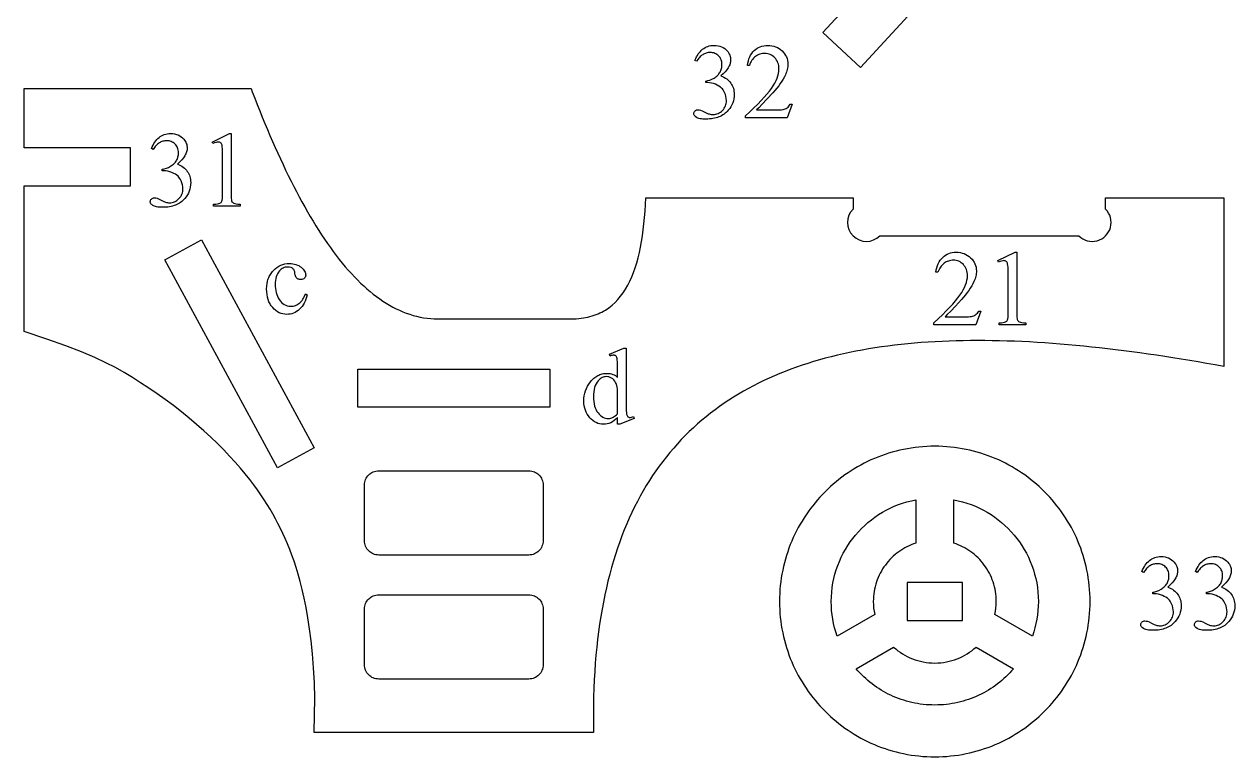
# Model space of a CAD drawing. Extents: x 6 to 600, y -207 to 349.
# Drawn here: x 405.7 to 501.6, y 94.1 to 152.2 of the extents above; entities that cross this region are included whole.
import ezdxf

# ---------------------------------------------------------------- set-up
doc = ezdxf.new("R2010")
doc.units = 0
doc.header["$MEASUREMENT"] = 0
for name, color, linetype in [('EXT', 1, 'CONTINUOUS'), ('INT', 5, 'CONTINUOUS'), ('TEXT', 18, 'CONTINUOUS')]:
    doc.layers.add(name, color=color, linetype=linetype)

msp = doc.modelspace()

# ---------------------------------------------------------------- linework, layer by layer
at = {"layer": 'EXT'}
for points in [[(471.971, 148.751), (468.982, 151.505), (475.933, 159.048), (473.727, 161.081), (466.776, 153.538), (464.055, 156.046), (467.086, 161.591), (467.086, 171.417), (465.172, 171.417), (465.173, 174.501), (467.655, 174.501), (467.655, 178.363), (471.019, 178.363), (471.019, 174.504), (474.572, 174.504), (474.572, 165.56), (485.447, 165.56), (485.447, 163.375)], [(477.86, 94.148), (478.177, 94.152), (478.492, 94.164), (478.806, 94.184), (479.116, 94.212), (479.425, 94.247), (479.731, 94.29), (480.035, 94.341), (480.337, 94.399), (480.635, 94.464), (480.931, 94.536), (481.225, 94.616), (481.515, 94.702), (481.802, 94.795), (482.086, 94.896), (482.367, 95.002), (482.644, 95.116), (482.919, 95.236), (483.189, 95.363), (483.456, 95.495), (483.719, 95.634), (483.979, 95.78), (484.234, 95.931), (484.486, 96.088), (484.734, 96.251), (484.977, 96.42), (485.216, 96.594), (485.45, 96.774), (485.681, 96.959), (485.906, 97.15), (486.127, 97.346), (486.343, 97.547), (486.554, 97.754), (486.761, 97.965), (486.962, 98.181), (487.158, 98.402), (487.349, 98.627), (487.534, 98.857), (487.714, 99.092), (487.888, 99.331), (488.057, 99.574), (488.22, 99.822), (488.377, 100.073), (488.528, 100.329), (488.674, 100.588), (488.813, 100.851), (488.945, 101.118), (489.072, 101.389), (489.192, 101.663), (489.305, 101.94), (489.412, 102.221), (489.513, 102.505), (489.606, 102.792), (489.692, 103.083), (489.772, 103.376), (489.844, 103.672), (489.909, 103.97), (489.967, 104.272), (490.018, 104.576), (490.061, 104.882), (490.096, 105.19), (490.124, 105.501), (490.144, 105.814), (490.156, 106.129), (490.16, 106.447), (490.156, 106.764), (490.144, 107.079), (490.124, 107.392), (490.096, 107.703), (490.061, 108.011), (490.018, 108.318), (489.967, 108.622), (489.909, 108.923), (489.844, 109.222), (489.772, 109.518), (489.692, 109.811), (489.606, 110.101), (489.513, 110.388), (489.412, 110.672), (489.305, 110.953), (489.192, 111.231), (489.072, 111.505), (488.945, 111.775), (488.813, 112.042), (488.674, 112.306), (488.528, 112.565), (488.377, 112.821), (488.22, 113.072), (488.057, 113.32), (487.888, 113.563), (487.714, 113.802), (487.534, 114.037), (487.349, 114.267), (487.158, 114.492), (486.962, 114.713), (486.761, 114.929), (486.554, 115.141), (486.343, 115.347), (486.127, 115.548), (485.906, 115.744), (485.681, 115.935), (485.45, 116.12), (485.216, 116.3), (484.977, 116.475), (484.734, 116.643), (484.486, 116.806), (484.234, 116.963), (483.979, 117.115), (483.719, 117.26), (483.456, 117.399), (483.189, 117.532), (482.919, 117.658), (482.644, 117.778), (482.367, 117.892), (482.086, 117.999), (481.802, 118.099), (481.515, 118.192), (481.225, 118.279), (480.931, 118.358), (480.635, 118.431), (480.337, 118.496), (480.035, 118.554), (479.731, 118.604), (479.425, 118.647), (479.116, 118.682), (478.806, 118.71), (478.492, 118.73), (478.177, 118.742), (477.86, 118.746), (477.543, 118.742), (477.228, 118.73), (476.915, 118.71), (476.604, 118.682), (476.295, 118.647), (475.989, 118.604), (475.685, 118.554), (475.384, 118.496), (475.085, 118.431), (474.789, 118.358), (474.496, 118.279), (474.206, 118.192), (473.919, 118.099), (473.635, 117.999), (473.354, 117.892), (473.077, 117.778), (472.803, 117.658), (472.532, 117.532), (472.265, 117.399), (472.002, 117.26), (471.742, 117.115), (471.487, 116.963), (471.235, 116.806), (470.988, 116.643), (470.745, 116.475), (470.506, 116.3), (470.271, 116.12), (470.041, 115.935), (469.815, 115.744), (469.594, 115.548), (469.378, 115.347), (469.167, 115.141), (468.961, 114.929), (468.76, 114.713), (468.564, 114.492), (468.373, 114.267), (468.188, 114.037), (468.008, 113.802), (467.833, 113.563), (467.665, 113.32), (467.502, 113.072), (467.344, 112.821), (467.193, 112.565), (467.048, 112.306), (466.909, 112.042), (466.776, 111.775), (466.65, 111.505), (466.53, 111.231), (466.416, 110.953), (466.309, 110.672), (466.209, 110.388), (466.116, 110.101), (466.029, 109.811), (465.95, 109.518), (465.877, 109.222), (465.812, 108.923), (465.754, 108.622), (465.704, 108.318), (465.661, 108.011), (465.626, 107.703), (465.598, 107.392), (465.578, 107.079), (465.566, 106.764), (465.562, 106.447), (465.566, 106.129), (465.578, 105.814), (465.598, 105.501), (465.626, 105.19), (465.661, 104.882), (465.704, 104.576), (465.754, 104.272), (465.812, 103.97), (465.877, 103.672), (465.95, 103.376), (466.029, 103.083), (466.116, 102.792), (466.209, 102.505), (466.309, 102.221), (466.416, 101.94), (466.53, 101.663), (466.65, 101.389), (466.776, 101.118), (466.909, 100.851), (467.048, 100.588), (467.193, 100.329), (467.344, 100.073), (467.502, 99.822), (467.665, 99.574), (467.833, 99.331), (468.008, 99.092), (468.188, 98.857), (468.373, 98.627), (468.564, 98.402), (468.76, 98.181), (468.961, 97.965), (469.167, 97.754), (469.378, 97.547), (469.594, 97.346), (469.815, 97.15), (470.041, 96.959), (470.271, 96.774), (470.506, 96.594), (470.745, 96.42), (470.988, 96.251), (471.235, 96.088), (471.487, 95.931), (471.742, 95.78), (472.002, 95.634), (472.265, 95.495), (472.532, 95.363), (472.803, 95.236), (473.077, 95.116), (473.354, 95.002), (473.635, 94.896), (473.919, 94.795), (474.206, 94.702), (474.496, 94.616), (474.789, 94.536), (475.085, 94.464), (475.384, 94.399), (475.685, 94.341), (475.989, 94.29), (476.295, 94.247), (476.604, 94.212), (476.915, 94.184), (477.228, 94.164), (477.543, 94.152)]]:
    msp.add_lwpolyline(points, close=True, dxfattribs=at)
msp.add_lwpolyline([(405.746, 127.83), (405.746, 139.383), (414.167, 139.383), (414.167, 142.383), (405.746, 142.383), (405.746, 147.076), (423.714, 147.076), (423.809, 146.824), (424.005, 146.314), (424.203, 145.808), (424.402, 145.308), (424.601, 144.812), (424.802, 144.323), (425.004, 143.839), (425.207, 143.36), (425.412, 142.888), (425.617, 142.421), (425.824, 141.96), (426.032, 141.506), (426.241, 141.057), (426.451, 140.615), (426.663, 140.179), (426.875, 139.75), (427.09, 139.328), (427.305, 138.912), (427.521, 138.503), (427.739, 138.101), (427.959, 137.705), (428.179, 137.317), (428.401, 136.937), (428.624, 136.563), (428.849, 136.197), (429.075, 135.839), (429.302, 135.488), (429.531, 135.145), (429.761, 134.81), (429.993, 134.483), (430.226, 134.164), (430.46, 133.853), (430.696, 133.55), (430.933, 133.256), (431.172, 132.97), (431.412, 132.693), (431.654, 132.425), (431.898, 132.165), (432.143, 131.914), (432.389, 131.672), (432.637, 131.44), (432.886, 131.216), (433.138, 131.002), (433.39, 130.798), (433.645, 130.603), (433.901, 130.417), (434.158, 130.241), (434.417, 130.075), (434.678, 129.919), (434.941, 129.773), (435.205, 129.638), (435.471, 129.512), (435.738, 129.397), (436.008, 129.292), (436.279, 129.198), (436.551, 129.115), (436.826, 129.042), (437.102, 128.981), (437.38, 128.93), (437.66, 128.89), (437.941, 128.862), (438.225, 128.845), (438.51, 128.839), (449.074, 128.839), (449.274, 128.842), (449.469, 128.85), (449.66, 128.864), (449.847, 128.884), (450.029, 128.909), (450.208, 128.94), (450.382, 128.976), (450.552, 129.018), (450.719, 129.064), (450.881, 129.116), (451.04, 129.174), (451.194, 129.236), (451.345, 129.304), (451.492, 129.377), (451.635, 129.454), (451.775, 129.537), (452.043, 129.717), (452.297, 129.917), (452.537, 130.135), (452.764, 130.372), (452.977, 130.627), (453.178, 130.9), (453.366, 131.191), (453.542, 131.498), (453.706, 131.822), (453.858, 132.163), (454, 132.519), (454.13, 132.89), (454.25, 133.277), (454.361, 133.678), (454.461, 134.094), (454.552, 134.523), (454.634, 134.966), (454.707, 135.423), (454.772, 135.891), (454.829, 136.373), (454.879, 136.866), (454.921, 137.37), (454.956, 137.886), (454.985, 138.413), (471.386, 138.413), (471.386, 137.534, 1), (473.507, 135.413), (489.265, 135.413, 1), (491.386, 137.534), (491.386, 138.413), (500.761, 138.413), (500.761, 125.054), (500.055, 125.182), (499.383, 125.302), (498.714, 125.419), (498.048, 125.532), (497.384, 125.641), (496.723, 125.747), (496.065, 125.85), (495.41, 125.949), (494.758, 126.045), (494.11, 126.136), (493.464, 126.224), (492.821, 126.309), (492.181, 126.389), (491.545, 126.465), (490.911, 126.538), (490.281, 126.606), (489.654, 126.671), (489.031, 126.731), (488.411, 126.787), (487.795, 126.839), (487.181, 126.887), (486.572, 126.93), (485.966, 126.969), (485.364, 127.004), (484.765, 127.034), (484.17, 127.059), (483.579, 127.08), (482.991, 127.096), (482.408, 127.108), (481.828, 127.114), (481.252, 127.116), (480.68, 127.114), (480.112, 127.106), (479.549, 127.093), (478.989, 127.075), (478.433, 127.052), (477.882, 127.024), (477.335, 126.991), (476.792, 126.953), (476.253, 126.909), (475.719, 126.86), (475.189, 126.805), (474.663, 126.745), (474.143, 126.68), (473.626, 126.609), (473.114, 126.533), (472.607, 126.45), (472.104, 126.362), (471.607, 126.269), (471.113, 126.169), (470.625, 126.064), (470.142, 125.952), (469.663, 125.835), (469.189, 125.712), (468.72, 125.582), (468.257, 125.447), (467.798, 125.305), (467.344, 125.157), (466.896, 125.003), (466.452, 124.842), (466.014, 124.675), (465.582, 124.501), (465.154, 124.321), (464.732, 124.134), (464.315, 123.941), (463.904, 123.741), (463.498, 123.535), (463.098, 123.321), (462.703, 123.101), (462.314, 122.874), (461.93, 122.64), (461.552, 122.398), (461.18, 122.15), (460.814, 121.895), (460.454, 121.633), (460.099, 121.363), (459.75, 121.086), (459.408, 120.802), (459.071, 120.51), (458.741, 120.211), (458.416, 119.905), (458.098, 119.591), (457.785, 119.269), (457.479, 118.94), (457.18, 118.603), (456.886, 118.258), (456.599, 117.906), (456.318, 117.545), (456.044, 117.177), (455.776, 116.801), (455.515, 116.417), (455.261, 116.025), (455.012, 115.624), (454.771, 115.216), (454.536, 114.799), (454.308, 114.374), (454.087, 113.941), (453.873, 113.499), (453.665, 113.049), (453.465, 112.59), (453.271, 112.123), (453.085, 111.647), (452.905, 111.163), (452.733, 110.67), (452.567, 110.168), (452.409, 109.657), (452.258, 109.137), (452.115, 108.609), (451.978, 108.071), (451.849, 107.525), (451.728, 106.969), (451.614, 106.405), (451.507, 105.831), (451.408, 105.248), (451.316, 104.655), (451.232, 104.053), (451.156, 103.442), (451.087, 102.822), (451.027, 102.192), (450.973, 101.552), (450.928, 100.903), (450.891, 100.244), (450.861, 99.575), (450.84, 98.897), (450.826, 98.208), (450.821, 97.51), (450.823, 96.802), (450.834, 96.084), (428.701, 96.084), (428.748, 97.463), (428.754, 98.774), (428.724, 100.017), (428.663, 101.191), (428.576, 102.293), (428.468, 103.324), (428.344, 104.283), (428.209, 105.167), (428.067, 105.978), (427.919, 106.72), (427.767, 107.401), (427.61, 108.027), (427.449, 108.606), (427.283, 109.144), (427.115, 109.647), (426.944, 110.124), (426.77, 110.579), (426.592, 111.016), (426.412, 111.437), (426.227, 111.845), (426.037, 112.241), (425.842, 112.629), (425.64, 113.009), (425.432, 113.386), (425.217, 113.76), (424.991, 114.135), (424.752, 114.513), (424.497, 114.897), (424.222, 115.29), (423.925, 115.695), (423.602, 116.114), (423.251, 116.549), (422.87, 117.004), (422.457, 117.476), (422.016, 117.961), (421.546, 118.456), (421.049, 118.959), (420.525, 119.466), (419.976, 119.974), (419.402, 120.48), (418.806, 120.982), (418.191, 121.476), (417.559, 121.961), (416.917, 122.436), (416.267, 122.898), (415.614, 123.345), (414.961, 123.776), (414.313, 124.189), (413.665, 124.584), (412.982, 124.972), (412.222, 125.364), (411.341, 125.773), (410.296, 126.212), (409.044, 126.693), (407.542, 127.228)], format="xyb", close=True, dxfattribs=at)
at = {"layer": 'INT'}
for points in [[(428.714, 118.61), (425.806, 117.037), (416.888, 133.512), (419.799, 135.084)], [(432.175, 121.839), (432.175, 124.839), (447.361, 124.839), (447.361, 121.839)], [(445.707, 110.131), (433.828, 110.131), (433.712, 110.137), (433.6, 110.154), (433.491, 110.182), (433.387, 110.22), (433.288, 110.268), (433.195, 110.325), (433.107, 110.39), (433.027, 110.464), (432.953, 110.544), (432.888, 110.632), (432.831, 110.725), (432.783, 110.824), (432.745, 110.928), (432.717, 111.037), (432.699, 111.149), (432.694, 111.265), (432.694, 115.674), (432.699, 115.789), (432.717, 115.902), (432.745, 116.01), (432.783, 116.114), (432.831, 116.213), (432.888, 116.307), (432.953, 116.394), (433.027, 116.475), (433.107, 116.548), (433.195, 116.614), (433.288, 116.67), (433.387, 116.718), (433.491, 116.757), (433.6, 116.785), (433.712, 116.802), (433.828, 116.808), (445.707, 116.808), (445.823, 116.802), (445.935, 116.785), (446.044, 116.757), (446.148, 116.718), (446.247, 116.67), (446.34, 116.614), (446.428, 116.548), (446.508, 116.475), (446.582, 116.394), (446.647, 116.307), (446.704, 116.213), (446.752, 116.114), (446.79, 116.01), (446.818, 115.902), (446.836, 115.789), (446.841, 115.674), (446.841, 111.265), (446.836, 111.149), (446.818, 111.037), (446.79, 110.928), (446.752, 110.824), (446.704, 110.725), (446.647, 110.632), (446.582, 110.544), (446.508, 110.464), (446.428, 110.39), (446.34, 110.325), (446.247, 110.268), (446.148, 110.22), (446.044, 110.182), (445.935, 110.154), (445.823, 110.137)], [(476.36, 114.507), (476.36, 111.079), (476.179, 111.016), (476, 110.946), (475.826, 110.87), (475.655, 110.786), (475.487, 110.697), (475.324, 110.601), (475.165, 110.499), (475.01, 110.392), (474.859, 110.278), (474.713, 110.159), (474.572, 110.035), (474.436, 109.905), (474.304, 109.77), (474.178, 109.63), (474.058, 109.485), (473.943, 109.336), (473.834, 109.182), (473.73, 109.024), (473.633, 108.862), (473.542, 108.696), (473.457, 108.526), (473.379, 108.352), (473.307, 108.174), (473.242, 107.994), (473.185, 107.81), (473.134, 107.623), (473.091, 107.433), (473.055, 107.241), (473.027, 107.046), (473.007, 106.848), (472.995, 106.648), (472.991, 106.447), (472.998, 106.187), (473.018, 105.93), (473.052, 105.677), (473.098, 105.429), (470.13, 103.715), (470.023, 104.038), (469.929, 104.368), (469.849, 104.702), (469.782, 105.042), (469.73, 105.387), (469.692, 105.736), (469.669, 106.089), (469.661, 106.446), (469.67, 106.82), (469.695, 107.19), (469.736, 107.555), (469.793, 107.915), (469.866, 108.27), (469.953, 108.619), (470.056, 108.962), (470.173, 109.299), (470.304, 109.628), (470.448, 109.951), (470.606, 110.266), (470.777, 110.573), (470.961, 110.872), (471.156, 111.163), (471.364, 111.444), (471.583, 111.716), (471.813, 111.979), (472.054, 112.231), (472.306, 112.473), (472.567, 112.704), (472.839, 112.924), (473.119, 113.133), (473.409, 113.329), (473.707, 113.514), (474.014, 113.686), (474.328, 113.845), (474.65, 113.991), (474.979, 114.123), (475.315, 114.241), (475.657, 114.345), (476.006, 114.434)], [(485.592, 103.716), (482.624, 105.43), (482.67, 105.678), (482.704, 105.93), (482.724, 106.187), (482.731, 106.447), (482.727, 106.648), (482.715, 106.848), (482.694, 107.046), (482.666, 107.241), (482.631, 107.433), (482.587, 107.623), (482.537, 107.81), (482.479, 107.994), (482.414, 108.175), (482.343, 108.352), (482.264, 108.526), (482.179, 108.696), (482.088, 108.862), (481.991, 109.025), (481.887, 109.183), (481.778, 109.337), (481.663, 109.486), (481.542, 109.631), (481.416, 109.77), (481.285, 109.905), (481.149, 110.035), (481.007, 110.16), (480.861, 110.279), (480.711, 110.392), (480.556, 110.5), (480.396, 110.602), (480.233, 110.697), (480.065, 110.787), (479.894, 110.87), (479.719, 110.946), (479.541, 111.016), (479.36, 111.079), (479.36, 114.507), (479.714, 114.433), (480.063, 114.344), (480.406, 114.241), (480.742, 114.123), (481.071, 113.991), (481.393, 113.845), (481.707, 113.686), (482.014, 113.514), (482.312, 113.329), (482.602, 113.132), (482.883, 112.924), (483.154, 112.704), (483.415, 112.473), (483.667, 112.231), (483.908, 111.978), (484.138, 111.716), (484.358, 111.444), (484.565, 111.163), (484.761, 110.872), (484.945, 110.573), (485.115, 110.266), (485.273, 109.951), (485.418, 109.628), (485.549, 109.299), (485.666, 108.962), (485.768, 108.619), (485.856, 108.27), (485.929, 107.915), (485.986, 107.555), (486.027, 107.19), (486.052, 106.82), (486.06, 106.446), (486.052, 106.089), (486.03, 105.736), (485.992, 105.387), (485.939, 105.043), (485.873, 104.703), (485.793, 104.368), (485.699, 104.039)], [(475.669, 104.947), (480.053, 104.947), (480.053, 107.947), (475.669, 107.947)], [(445.707, 100.305), (433.828, 100.305), (433.712, 100.311), (433.6, 100.328), (433.491, 100.356), (433.387, 100.394), (433.288, 100.442), (433.195, 100.499), (433.107, 100.564), (433.027, 100.638), (432.953, 100.718), (432.888, 100.806), (432.831, 100.899), (432.783, 100.998), (432.745, 101.102), (432.717, 101.211), (432.699, 101.323), (432.694, 101.439), (432.694, 105.848), (432.699, 105.963), (432.717, 106.076), (432.745, 106.184), (432.783, 106.288), (432.831, 106.387), (432.888, 106.481), (432.953, 106.568), (433.027, 106.649), (433.107, 106.722), (433.195, 106.787), (433.288, 106.844), (433.387, 106.892), (433.491, 106.931), (433.6, 106.959), (433.712, 106.976), (433.828, 106.982), (445.707, 106.982), (445.823, 106.976), (445.935, 106.959), (446.044, 106.931), (446.148, 106.892), (446.247, 106.844), (446.34, 106.787), (446.428, 106.722), (446.508, 106.649), (446.582, 106.568), (446.647, 106.481), (446.704, 106.387), (446.752, 106.288), (446.79, 106.184), (446.818, 106.076), (446.836, 105.963), (446.841, 105.848), (446.841, 101.439), (446.836, 101.323), (446.818, 101.211), (446.79, 101.102), (446.752, 100.998), (446.704, 100.899), (446.647, 100.806), (446.582, 100.718), (446.508, 100.638), (446.428, 100.564), (446.34, 100.499), (446.247, 100.442), (446.148, 100.394), (446.044, 100.356), (445.935, 100.328), (445.823, 100.311)], [(477.86, 101.577), (478.094, 101.582), (478.325, 101.599), (478.553, 101.626), (478.778, 101.663), (478.999, 101.711), (479.216, 101.768), (479.429, 101.835), (479.638, 101.912), (479.842, 101.997), (480.042, 102.092), (480.236, 102.195), (480.425, 102.306), (480.608, 102.426), (480.786, 102.554), (480.958, 102.689), (481.123, 102.832), (484.09, 101.119), (483.947, 100.956), (483.799, 100.797), (483.648, 100.642), (483.493, 100.491), (483.333, 100.344), (483.17, 100.201), (483.003, 100.063), (482.832, 99.929), (482.658, 99.799), (482.48, 99.674), (482.299, 99.554), (482.115, 99.438), (481.927, 99.327), (481.736, 99.221), (481.542, 99.12), (481.345, 99.024), (481.146, 98.934), (480.943, 98.848), (480.738, 98.768), (480.53, 98.693), (480.319, 98.623), (480.106, 98.56), (479.891, 98.502), (479.673, 98.449), (479.453, 98.403), (479.231, 98.362), (479.007, 98.328), (478.781, 98.299), (478.553, 98.277), (478.324, 98.261), (478.092, 98.251), (477.86, 98.248), (477.627, 98.251), (477.396, 98.261), (477.166, 98.277), (476.939, 98.299), (476.713, 98.328), (476.489, 98.362), (476.267, 98.403), (476.047, 98.449), (475.83, 98.502), (475.614, 98.56), (475.402, 98.624), (475.191, 98.693), (474.983, 98.768), (474.778, 98.848), (474.576, 98.934), (474.376, 99.024), (474.179, 99.12), (473.985, 99.221), (473.794, 99.327), (473.607, 99.438), (473.422, 99.554), (473.241, 99.674), (473.064, 99.799), (472.889, 99.929), (472.719, 100.063), (472.552, 100.201), (472.389, 100.344), (472.229, 100.491), (472.074, 100.642), (471.923, 100.797), (471.775, 100.956), (471.632, 101.119), (474.599, 102.832), (474.764, 102.689), (474.936, 102.554), (475.113, 102.426), (475.297, 102.306), (475.486, 102.195), (475.68, 102.092), (475.879, 101.997), (476.083, 101.912), (476.292, 101.835), (476.505, 101.768), (476.722, 101.711), (476.943, 101.663), (477.168, 101.626), (477.395, 101.599), (477.626, 101.582)]]:
    msp.add_lwpolyline(points, close=True, dxfattribs=at)
at = {"layer": 'TEXT'}
for points in [[(458.86, 149.311), (458.922, 149.449), (458.988, 149.579), (459.058, 149.701), (459.132, 149.815), (459.21, 149.92), (459.292, 150.018), (459.378, 150.107), (459.467, 150.188), (459.562, 150.261), (459.662, 150.324), (459.768, 150.377), (459.88, 150.42), (459.997, 150.454), (460.12, 150.478), (460.248, 150.493), (460.382, 150.497), (460.546, 150.491), (460.7, 150.47), (460.845, 150.436), (460.979, 150.388), (461.104, 150.326), (461.219, 150.25), (461.324, 150.161), (461.419, 150.058), (461.483, 149.975), (461.539, 149.891), (461.586, 149.806), (461.625, 149.719), (461.654, 149.63), (461.676, 149.541), (461.689, 149.449), (461.693, 149.357), (461.69, 149.28), (461.681, 149.203), (461.666, 149.125), (461.645, 149.047), (461.618, 148.969), (461.584, 148.89), (461.545, 148.812), (461.5, 148.732), (461.449, 148.653), (461.392, 148.573), (461.259, 148.412), (461.102, 148.251), (460.921, 148.087), (461.047, 148.034), (461.165, 147.975), (461.275, 147.91), (461.377, 147.841), (461.471, 147.765), (461.557, 147.684), (461.635, 147.598), (461.705, 147.507), (461.768, 147.41), (461.822, 147.31), (461.867, 147.205), (461.905, 147.096), (461.934, 146.983), (461.954, 146.866), (461.967, 146.744), (461.971, 146.619), (461.964, 146.439), (461.942, 146.266), (461.906, 146.099), (461.855, 145.938), (461.789, 145.782), (461.71, 145.633), (461.615, 145.49), (461.506, 145.354), (461.428, 145.269), (461.346, 145.19), (461.26, 145.117), (461.169, 145.049), (461.075, 144.986), (460.976, 144.929), (460.872, 144.877), (460.765, 144.831), (460.653, 144.79), (460.537, 144.755), (460.417, 144.725), (460.292, 144.7), (460.163, 144.681), (460.03, 144.668), (459.893, 144.659), (459.752, 144.657), (459.615, 144.659), (459.49, 144.666), (459.376, 144.677), (459.274, 144.692), (459.183, 144.712), (459.103, 144.736), (459.035, 144.765), (458.978, 144.798), (458.888, 144.87), (458.853, 144.906), (458.824, 144.944), (458.801, 144.982), (458.785, 145.021), (458.776, 145.061), (458.773, 145.101), (458.779, 145.159), (458.797, 145.214), (458.827, 145.265), (458.87, 145.312), (458.921, 145.352), (458.977, 145.381), (459.038, 145.398), (459.104, 145.403), (459.209, 145.395), (459.316, 145.37), (459.431, 145.322), (459.635, 145.219), (459.846, 145.115), (459.922, 145.082), (459.98, 145.063), (460.058, 145.043), (460.138, 145.029), (460.222, 145.021), (460.307, 145.018), (460.412, 145.023), (460.512, 145.038), (460.609, 145.064), (460.703, 145.1), (460.793, 145.146), (460.88, 145.202), (460.964, 145.269), (461.044, 145.345), (461.117, 145.429), (461.181, 145.517), (461.235, 145.608), (461.279, 145.703), (461.313, 145.802), (461.337, 145.905), (461.352, 146.011), (461.357, 146.121), (461.348, 146.284), (461.321, 146.445), (461.275, 146.603), (461.212, 146.76), (461.157, 146.869), (461.099, 146.964), (461.038, 147.045), (460.975, 147.113), (460.878, 147.194), (460.764, 147.271), (460.633, 147.344), (460.486, 147.413), (460.329, 147.472), (460.172, 147.514), (460.012, 147.54), (459.851, 147.548), (459.718, 147.548), (459.718, 147.673), (459.8, 147.685), (459.882, 147.703), (460.047, 147.752), (460.211, 147.821), (460.376, 147.909), (460.456, 147.959), (460.53, 148.011), (460.598, 148.066), (460.661, 148.124), (460.718, 148.183), (460.769, 148.246), (460.815, 148.311), (460.855, 148.378), (460.89, 148.447), (460.92, 148.518), (460.946, 148.591), (460.967, 148.665), (460.983, 148.741), (460.995, 148.819), (461.002, 148.898), (461.004, 148.979), (461, 149.083), (460.988, 149.183), (460.967, 149.277), (460.937, 149.366), (460.9, 149.449), (460.854, 149.528), (460.799, 149.601), (460.737, 149.67), (460.668, 149.732), (460.595, 149.785), (460.518, 149.83), (460.437, 149.867), (460.351, 149.896), (460.262, 149.917), (460.169, 149.929), (460.071, 149.933), (459.991, 149.931), (459.914, 149.923), (459.837, 149.909), (459.763, 149.89), (459.69, 149.866), (459.619, 149.836), (459.549, 149.802), (459.481, 149.761), (459.415, 149.715), (459.35, 149.664), (459.287, 149.608), (459.226, 149.546), (459.166, 149.479), (459.108, 149.406), (458.997, 149.245)], [(466.571, 145.839), (466.177, 144.756), (462.859, 144.756), (462.859, 144.91), (463.211, 145.236), (463.537, 145.547), (463.835, 145.843), (464.106, 146.123), (464.35, 146.388), (464.567, 146.638), (464.757, 146.873), (464.92, 147.092), (465.06, 147.301), (465.182, 147.506), (465.284, 147.706), (465.368, 147.902), (465.434, 148.093), (465.48, 148.279), (465.508, 148.462), (465.518, 148.639), (465.512, 148.77), (465.497, 148.895), (465.472, 149.014), (465.436, 149.126), (465.39, 149.233), (465.333, 149.334), (465.267, 149.429), (465.19, 149.518), (465.106, 149.599), (465.018, 149.669), (464.926, 149.728), (464.83, 149.777), (464.73, 149.814), (464.626, 149.841), (464.518, 149.857), (464.406, 149.863), (464.304, 149.859), (464.204, 149.848), (464.107, 149.829), (464.012, 149.802), (463.921, 149.768), (463.831, 149.726), (463.745, 149.677), (463.661, 149.62), (463.582, 149.556), (463.507, 149.485), (463.438, 149.406), (463.375, 149.321), (463.316, 149.228), (463.263, 149.129), (463.216, 149.022), (463.174, 148.909), (463.02, 148.909), (463.051, 149.095), (463.093, 149.27), (463.144, 149.434), (463.205, 149.587), (463.277, 149.729), (463.359, 149.859), (463.451, 149.979), (463.553, 150.087), (463.664, 150.183), (463.781, 150.266), (463.905, 150.337), (464.036, 150.395), (464.174, 150.44), (464.318, 150.472), (464.468, 150.491), (464.626, 150.497), (464.793, 150.491), (464.954, 150.47), (465.107, 150.436), (465.254, 150.388), (465.393, 150.326), (465.525, 150.25), (465.65, 150.161), (465.769, 150.058), (465.876, 149.945), (465.969, 149.828), (466.048, 149.706), (466.112, 149.579), (466.163, 149.447), (466.198, 149.31), (466.22, 149.168), (466.227, 149.021), (466.224, 148.914), (466.215, 148.807), (466.199, 148.7), (466.177, 148.593), (466.149, 148.487), (466.115, 148.38), (466.075, 148.273), (466.028, 148.166), (465.945, 147.997), (465.851, 147.825), (465.744, 147.651), (465.625, 147.474), (465.495, 147.295), (465.353, 147.114), (465.198, 146.93), (465.032, 146.743), (464.564, 146.235), (464.193, 145.839), (463.919, 145.555), (463.742, 145.383), (465.211, 145.383), (465.418, 145.385), (465.592, 145.391), (465.732, 145.401), (465.839, 145.416), (465.927, 145.437), (466.011, 145.466), (466.09, 145.504), (466.165, 145.551), (466.235, 145.607), (466.301, 145.674), (466.362, 145.751), (466.418, 145.839)], [(415.818, 142.325), (415.88, 142.463), (415.946, 142.593), (416.016, 142.715), (416.09, 142.829), (416.168, 142.934), (416.25, 143.032), (416.336, 143.121), (416.425, 143.202), (416.52, 143.275), (416.62, 143.338), (416.726, 143.391), (416.838, 143.434), (416.955, 143.468), (417.078, 143.492), (417.206, 143.507), (417.34, 143.511), (417.504, 143.505), (417.658, 143.484), (417.803, 143.45), (417.937, 143.401), (418.062, 143.34), (418.177, 143.264), (418.282, 143.175), (418.377, 143.072), (418.441, 142.989), (418.497, 142.905), (418.544, 142.82), (418.582, 142.733), (418.612, 142.644), (418.634, 142.554), (418.647, 142.463), (418.651, 142.371), (418.648, 142.294), (418.639, 142.217), (418.624, 142.139), (418.603, 142.061), (418.576, 141.983), (418.542, 141.904), (418.503, 141.826), (418.458, 141.746), (418.407, 141.667), (418.35, 141.587), (418.217, 141.426), (418.06, 141.264), (417.879, 141.101), (418.005, 141.048), (418.123, 140.989), (418.233, 140.924), (418.335, 140.854), (418.429, 140.779), (418.515, 140.698), (418.593, 140.612), (418.663, 140.521), (418.726, 140.424), (418.78, 140.323), (418.825, 140.219), (418.863, 140.11), (418.892, 139.997), (418.912, 139.88), (418.925, 139.758), (418.929, 139.633), (418.922, 139.453), (418.9, 139.28), (418.864, 139.113), (418.813, 138.951), (418.747, 138.796), (418.668, 138.647), (418.573, 138.504), (418.464, 138.368), (418.386, 138.283), (418.304, 138.204), (418.218, 138.131), (418.127, 138.063), (418.033, 138), (417.934, 137.943), (417.83, 137.891), (417.723, 137.845), (417.611, 137.804), (417.495, 137.769), (417.375, 137.739), (417.25, 137.714), (417.121, 137.695), (416.988, 137.682), (416.851, 137.673), (416.71, 137.671), (416.573, 137.673), (416.448, 137.68), (416.334, 137.691), (416.232, 137.706), (416.141, 137.726), (416.061, 137.75), (415.993, 137.779), (415.936, 137.812), (415.846, 137.884), (415.811, 137.92), (415.782, 137.958), (415.759, 137.996), (415.743, 138.035), (415.734, 138.074), (415.731, 138.115), (415.737, 138.173), (415.755, 138.228), (415.785, 138.279), (415.828, 138.326), (415.879, 138.366), (415.935, 138.395), (415.996, 138.412), (416.062, 138.417), (416.167, 138.409), (416.274, 138.384), (416.389, 138.336), (416.593, 138.233), (416.804, 138.129), (416.88, 138.096), (416.938, 138.077), (417.016, 138.057), (417.096, 138.043), (417.18, 138.034), (417.265, 138.032), (417.369, 138.037), (417.47, 138.052), (417.567, 138.078), (417.661, 138.114), (417.751, 138.16), (417.838, 138.216), (417.922, 138.283), (418.002, 138.359), (418.075, 138.443), (418.139, 138.531), (418.193, 138.622), (418.237, 138.717), (418.271, 138.816), (418.295, 138.919), (418.31, 139.025), (418.315, 139.135), (418.306, 139.298), (418.279, 139.459), (418.233, 139.617), (418.17, 139.774), (418.115, 139.883), (418.057, 139.978), (417.996, 140.059), (417.933, 140.126), (417.836, 140.207), (417.722, 140.285), (417.591, 140.358), (417.444, 140.427), (417.287, 140.486), (417.13, 140.528), (416.97, 140.554), (416.809, 140.562), (416.676, 140.562), (416.676, 140.686), (416.758, 140.699), (416.84, 140.717), (417.005, 140.766), (417.169, 140.835), (417.334, 140.923), (417.414, 140.973), (417.487, 141.025), (417.556, 141.08), (417.619, 141.138), (417.676, 141.197), (417.727, 141.26), (417.773, 141.324), (417.813, 141.392), (417.848, 141.461), (417.878, 141.532), (417.904, 141.605), (417.925, 141.679), (417.941, 141.755), (417.953, 141.833), (417.96, 141.912), (417.962, 141.993), (417.958, 142.097), (417.946, 142.197), (417.925, 142.291), (417.895, 142.379), (417.858, 142.463), (417.812, 142.542), (417.757, 142.615), (417.695, 142.684), (417.626, 142.746), (417.553, 142.799), (417.476, 142.844), (417.395, 142.881), (417.309, 142.91), (417.22, 142.931), (417.127, 142.943), (417.029, 142.947), (416.949, 142.945), (416.872, 142.936), (416.795, 142.923), (416.721, 142.904), (416.648, 142.88), (416.577, 142.85), (416.507, 142.815), (416.439, 142.775), (416.373, 142.729), (416.308, 142.678), (416.245, 142.622), (416.184, 142.56), (416.124, 142.493), (416.066, 142.42), (415.955, 142.259)], [(420.63, 142.844), (421.999, 143.511), (422.135, 143.511), (422.135, 138.762), (422.138, 138.548), (422.145, 138.378), (422.158, 138.253), (422.175, 138.173), (422.2, 138.118), (422.236, 138.07), (422.282, 138.029), (422.339, 137.994), (422.417, 137.967), (422.527, 137.946), (422.67, 137.931), (422.845, 137.924), (422.845, 137.77), (420.729, 137.77), (420.729, 137.924), (420.911, 137.931), (421.057, 137.945), (421.168, 137.965), (421.244, 137.992), (421.297, 138.025), (421.342, 138.063), (421.378, 138.106), (421.405, 138.154), (421.425, 138.23), (421.44, 138.357), (421.448, 138.534), (421.451, 138.762), (421.451, 141.798), (421.448, 142.078), (421.441, 142.302), (421.428, 142.472), (421.41, 142.586), (421.392, 142.648), (421.369, 142.701), (421.339, 142.746), (421.304, 142.781), (421.263, 142.809), (421.219, 142.828), (421.171, 142.84), (421.119, 142.844), (421.035, 142.836), (420.936, 142.811), (420.821, 142.771), (420.692, 142.715)], [(481.501, 129.455), (481.107, 128.372), (477.788, 128.372), (477.788, 128.526), (478.141, 128.852), (478.466, 129.163), (478.765, 129.459), (479.036, 129.739), (479.28, 130.004), (479.497, 130.254), (479.687, 130.489), (479.85, 130.708), (479.99, 130.917), (480.111, 131.122), (480.214, 131.322), (480.298, 131.518), (480.363, 131.709), (480.41, 131.896), (480.438, 132.078), (480.447, 132.255), (480.442, 132.386), (480.427, 132.511), (480.401, 132.63), (480.365, 132.743), (480.319, 132.849), (480.263, 132.95), (480.196, 133.045), (480.12, 133.135), (480.036, 133.215), (479.948, 133.285), (479.856, 133.344), (479.76, 133.393), (479.66, 133.43), (479.556, 133.457), (479.448, 133.473), (479.336, 133.479), (479.233, 133.475), (479.133, 133.464), (479.036, 133.445), (478.942, 133.418), (478.85, 133.384), (478.761, 133.342), (478.675, 133.293), (478.591, 133.236), (478.511, 133.172), (478.437, 133.101), (478.368, 133.022), (478.304, 132.937), (478.246, 132.845), (478.193, 132.745), (478.146, 132.638), (478.104, 132.525), (477.95, 132.525), (477.981, 132.711), (478.022, 132.886), (478.074, 133.05), (478.135, 133.203), (478.207, 133.345), (478.289, 133.475), (478.381, 133.595), (478.483, 133.703), (478.594, 133.799), (478.711, 133.883), (478.835, 133.953), (478.966, 134.011), (479.103, 134.056), (479.247, 134.088), (479.398, 134.107), (479.555, 134.114), (479.723, 134.107), (479.884, 134.086), (480.037, 134.052), (480.183, 134.004), (480.323, 133.942), (480.455, 133.866), (480.58, 133.777), (480.698, 133.674), (480.806, 133.561), (480.899, 133.444), (480.978, 133.322), (481.042, 133.195), (481.092, 133.063), (481.128, 132.926), (481.149, 132.784), (481.157, 132.637), (481.154, 132.53), (481.144, 132.423), (481.129, 132.316), (481.107, 132.21), (481.079, 132.103), (481.045, 131.996), (481.004, 131.889), (480.958, 131.782), (480.875, 131.613), (480.78, 131.441), (480.674, 131.267), (480.555, 131.091), (480.425, 130.911), (480.282, 130.73), (480.128, 130.546), (479.962, 130.359), (479.494, 129.851), (479.123, 129.455), (478.849, 129.171), (478.672, 128.999), (480.14, 128.999), (480.348, 129.001), (480.521, 129.007), (480.662, 129.017), (480.769, 129.032), (480.857, 129.053), (480.94, 129.082), (481.02, 129.12), (481.094, 129.167), (481.165, 129.223), (481.23, 129.29), (481.291, 129.367), (481.347, 129.455)], [(482.849, 133.446), (484.218, 134.114), (484.355, 134.114), (484.355, 129.364), (484.357, 129.15), (484.365, 128.98), (484.377, 128.855), (484.394, 128.775), (484.419, 128.72), (484.455, 128.672), (484.501, 128.631), (484.558, 128.596), (484.636, 128.569), (484.747, 128.548), (484.89, 128.533), (485.064, 128.526), (485.064, 128.372), (482.949, 128.372), (482.949, 128.526), (483.13, 128.533), (483.276, 128.547), (483.387, 128.567), (483.463, 128.594), (483.517, 128.627), (483.562, 128.665), (483.598, 128.708), (483.625, 128.756), (483.645, 128.832), (483.659, 128.959), (483.668, 129.136), (483.67, 129.364), (483.67, 132.4), (483.668, 132.68), (483.66, 132.904), (483.647, 133.074), (483.629, 133.188), (483.611, 133.25), (483.588, 133.304), (483.559, 133.348), (483.523, 133.383), (483.483, 133.411), (483.439, 133.43), (483.391, 133.442), (483.339, 133.446), (483.254, 133.438), (483.155, 133.414), (483.041, 133.373), (482.911, 133.317)], [(428.146, 130.75), (428.103, 130.567), (428.051, 130.396), (427.99, 130.235), (427.919, 130.085), (427.839, 129.946), (427.75, 129.818), (427.652, 129.701), (427.545, 129.594), (427.431, 129.499), (427.315, 129.417), (427.195, 129.348), (427.073, 129.291), (426.947, 129.247), (426.819, 129.215), (426.688, 129.196), (426.553, 129.19), (426.394, 129.198), (426.24, 129.224), (426.091, 129.266), (425.948, 129.326), (425.809, 129.402), (425.676, 129.496), (425.548, 129.606), (425.425, 129.733), (425.367, 129.803), (425.312, 129.875), (425.261, 129.95), (425.214, 130.029), (425.171, 130.11), (425.132, 130.194), (425.064, 130.372), (425.011, 130.562), (424.974, 130.763), (424.951, 130.976), (424.944, 131.202), (424.952, 131.42), (424.977, 131.629), (425.019, 131.826), (425.046, 131.921), (425.077, 132.014), (425.112, 132.103), (425.152, 132.19), (425.196, 132.275), (425.243, 132.357), (425.296, 132.436), (425.352, 132.513), (425.412, 132.586), (425.477, 132.658), (425.613, 132.789), (425.757, 132.903), (425.907, 132.999), (426.063, 133.078), (426.226, 133.139), (426.396, 133.183), (426.573, 133.209), (426.756, 133.218), (426.893, 133.213), (427.024, 133.199), (427.148, 133.176), (427.267, 133.144), (427.379, 133.102), (427.484, 133.051), (427.584, 132.991), (427.677, 132.921), (427.762, 132.847), (427.835, 132.771), (427.897, 132.696), (427.948, 132.619), (427.987, 132.542), (428.016, 132.463), (428.033, 132.385), (428.038, 132.305), (428.032, 132.23), (428.013, 132.163), (427.981, 132.103), (427.937, 132.05), (427.881, 132.007), (427.815, 131.977), (427.739, 131.959), (427.652, 131.953), (427.593, 131.955), (427.538, 131.962), (427.486, 131.975), (427.438, 131.992), (427.393, 132.014), (427.353, 132.041), (427.316, 132.073), (427.283, 132.11), (427.251, 132.164), (427.225, 132.237), (427.204, 132.33), (427.19, 132.442), (427.171, 132.557), (427.156, 132.609), (427.136, 132.658), (427.114, 132.703), (427.087, 132.744), (427.056, 132.781), (427.022, 132.815), (426.984, 132.845), (426.942, 132.87), (426.897, 132.891), (426.849, 132.909), (426.741, 132.932), (426.62, 132.94), (426.518, 132.935), (426.422, 132.921), (426.331, 132.897), (426.245, 132.863), (426.164, 132.82), (426.088, 132.767), (426.017, 132.705), (425.952, 132.633), (425.873, 132.527), (425.805, 132.413), (425.747, 132.291), (425.7, 132.161), (425.663, 132.023), (425.637, 131.876), (425.621, 131.721), (425.616, 131.558), (425.621, 131.391), (425.637, 131.228), (425.663, 131.071), (425.699, 130.918), (425.746, 130.77), (425.803, 130.628), (425.871, 130.49), (425.95, 130.358), (426.037, 130.236), (426.131, 130.13), (426.233, 130.04), (426.342, 129.967), (426.459, 129.91), (426.582, 129.869), (426.713, 129.845), (426.852, 129.837), (426.952, 129.841), (427.05, 129.854), (427.145, 129.876), (427.238, 129.906), (427.328, 129.946), (427.415, 129.993), (427.5, 130.05), (427.582, 130.115), (427.639, 130.167), (427.695, 130.23), (427.751, 130.302), (427.807, 130.383), (427.862, 130.475), (427.917, 130.576), (428.026, 130.808)], [(452.735, 121.03), (452.597, 120.895), (452.46, 120.781), (452.325, 120.687), (452.192, 120.613), (452.056, 120.558), (451.916, 120.518), (451.77, 120.495), (451.619, 120.487), (451.466, 120.495), (451.318, 120.519), (451.175, 120.56), (451.036, 120.617), (450.903, 120.69), (450.774, 120.779), (450.651, 120.885), (450.532, 121.007), (450.423, 121.142), (450.329, 121.286), (450.249, 121.439), (450.184, 121.602), (450.133, 121.774), (450.097, 121.955), (450.075, 122.145), (450.068, 122.345), (450.076, 122.547), (450.1, 122.745), (450.14, 122.938), (450.196, 123.128), (450.269, 123.312), (450.357, 123.493), (450.461, 123.669), (450.582, 123.841), (450.647, 123.923), (450.715, 123.999), (450.785, 124.071), (450.858, 124.137), (450.932, 124.198), (451.009, 124.254), (451.088, 124.304), (451.17, 124.349), (451.254, 124.389), (451.34, 124.423), (451.428, 124.453), (451.519, 124.476), (451.612, 124.495), (451.708, 124.508), (451.805, 124.516), (451.905, 124.519), (452.028, 124.514), (452.145, 124.499), (452.257, 124.474), (452.364, 124.439), (452.465, 124.394), (452.56, 124.339), (452.65, 124.274), (452.735, 124.199), (452.735, 124.9), (452.733, 125.195), (452.727, 125.426), (452.717, 125.595), (452.704, 125.701), (452.686, 125.77), (452.664, 125.826), (452.637, 125.871), (452.606, 125.904), (452.571, 125.928), (452.532, 125.945), (452.488, 125.955), (452.44, 125.958), (452.382, 125.954), (452.315, 125.942), (452.239, 125.921), (452.154, 125.892), (452.1, 126.037), (453.233, 126.502), (453.419, 126.502), (453.419, 122.109), (453.421, 121.807), (453.427, 121.571), (453.437, 121.4), (453.451, 121.293), (453.468, 121.225), (453.491, 121.169), (453.518, 121.123), (453.55, 121.088), (453.586, 121.063), (453.624, 121.045), (453.666, 121.034), (453.71, 121.03), (453.77, 121.034), (453.84, 121.048), (453.92, 121.07), (454.008, 121.101), (454.054, 120.955), (452.926, 120.487), (452.735, 120.487)], [(452.735, 121.32), (452.735, 123.278), (452.716, 123.416), (452.685, 123.548), (452.642, 123.674), (452.586, 123.793), (452.518, 123.902), (452.441, 123.997), (452.353, 124.077), (452.256, 124.143), (452.154, 124.195), (452.053, 124.232), (451.954, 124.254), (451.856, 124.262), (451.765, 124.256), (451.678, 124.241), (451.593, 124.215), (451.51, 124.18), (451.43, 124.134), (451.352, 124.077), (451.277, 124.011), (451.204, 123.934), (451.116, 123.82), (451.039, 123.693), (450.974, 123.554), (450.921, 123.403), (450.88, 123.239), (450.85, 123.063), (450.833, 122.874), (450.827, 122.673), (450.832, 122.469), (450.85, 122.278), (450.878, 122.099), (450.918, 121.933), (450.969, 121.778), (451.032, 121.636), (451.106, 121.507), (451.192, 121.389), (451.284, 121.284), (451.38, 121.194), (451.477, 121.117), (451.578, 121.054), (451.681, 121.006), (451.786, 120.971), (451.894, 120.95), (452.005, 120.943), (452.099, 120.949), (452.192, 120.967), (452.284, 120.996), (452.376, 121.037), (452.467, 121.09), (452.557, 121.155), (452.646, 121.232)], [(494.259, 108.82), (494.321, 108.958), (494.387, 109.088), (494.457, 109.21), (494.531, 109.324), (494.609, 109.429), (494.691, 109.527), (494.776, 109.616), (494.866, 109.698), (494.961, 109.77), (495.061, 109.833), (495.167, 109.886), (495.278, 109.929), (495.396, 109.963), (495.518, 109.987), (495.647, 110.002), (495.781, 110.007), (495.945, 110), (496.099, 109.979), (496.244, 109.945), (496.378, 109.897), (496.503, 109.835), (496.618, 109.759), (496.723, 109.67), (496.818, 109.567), (496.882, 109.484), (496.938, 109.4), (496.985, 109.315), (497.023, 109.228), (497.053, 109.139), (497.075, 109.05), (497.087, 108.958), (497.092, 108.866), (497.089, 108.789), (497.08, 108.712), (497.065, 108.634), (497.044, 108.556), (497.016, 108.478), (496.983, 108.399), (496.944, 108.321), (496.899, 108.241), (496.848, 108.162), (496.79, 108.082), (496.658, 107.922), (496.501, 107.76), (496.32, 107.596), (496.446, 107.543), (496.564, 107.484), (496.674, 107.419), (496.775, 107.35), (496.87, 107.274), (496.956, 107.194), (497.034, 107.107), (497.104, 107.016), (497.166, 106.919), (497.22, 106.819), (497.266, 106.714), (497.303, 106.605), (497.332, 106.492), (497.353, 106.375), (497.366, 106.253), (497.37, 106.128), (497.362, 105.948), (497.341, 105.775), (497.304, 105.608), (497.254, 105.447), (497.188, 105.291), (497.108, 105.142), (497.014, 105), (496.905, 104.863), (496.827, 104.778), (496.745, 104.699), (496.659, 104.626), (496.568, 104.558), (496.474, 104.495), (496.374, 104.438), (496.271, 104.386), (496.164, 104.34), (496.052, 104.299), (495.936, 104.264), (495.815, 104.234), (495.691, 104.209), (495.562, 104.19), (495.429, 104.177), (495.292, 104.169), (495.15, 104.166), (495.014, 104.168), (494.889, 104.175), (494.775, 104.186), (494.673, 104.201), (494.582, 104.221), (494.502, 104.245), (494.434, 104.274), (494.377, 104.307), (494.287, 104.379), (494.252, 104.416), (494.223, 104.453), (494.2, 104.491), (494.184, 104.53), (494.175, 104.57), (494.171, 104.61), (494.178, 104.668), (494.196, 104.723), (494.226, 104.774), (494.269, 104.821), (494.32, 104.861), (494.376, 104.89), (494.437, 104.907), (494.503, 104.913), (494.608, 104.904), (494.715, 104.879), (494.83, 104.831), (495.034, 104.728), (495.245, 104.624), (495.321, 104.591), (495.379, 104.572), (495.457, 104.552), (495.537, 104.538), (495.62, 104.53), (495.706, 104.527), (495.81, 104.532), (495.911, 104.547), (496.008, 104.573), (496.102, 104.609), (496.192, 104.655), (496.279, 104.711), (496.363, 104.778), (496.443, 104.854), (496.516, 104.938), (496.58, 105.026), (496.633, 105.117), (496.677, 105.212), (496.712, 105.311), (496.736, 105.414), (496.751, 105.52), (496.756, 105.63), (496.747, 105.793), (496.719, 105.954), (496.674, 106.112), (496.611, 106.269), (496.555, 106.378), (496.498, 106.473), (496.437, 106.554), (496.374, 106.622), (496.277, 106.703), (496.163, 106.78), (496.032, 106.853), (495.885, 106.922), (495.728, 106.981), (495.57, 107.023), (495.411, 107.049), (495.25, 107.057), (495.117, 107.057), (495.117, 107.182), (495.199, 107.194), (495.281, 107.212), (495.445, 107.261), (495.61, 107.33), (495.775, 107.418), (495.854, 107.468), (495.928, 107.52), (495.997, 107.575), (496.059, 107.633), (496.116, 107.693), (496.168, 107.755), (496.214, 107.82), (496.254, 107.887), (496.289, 107.956), (496.319, 108.027), (496.345, 108.1), (496.366, 108.174), (496.382, 108.25), (496.394, 108.328), (496.401, 108.407), (496.403, 108.488), (496.399, 108.593), (496.386, 108.692), (496.366, 108.786), (496.336, 108.875), (496.299, 108.958), (496.253, 109.037), (496.198, 109.111), (496.136, 109.179), (496.067, 109.241), (495.994, 109.294), (495.917, 109.339), (495.835, 109.377), (495.75, 109.405), (495.661, 109.426), (495.567, 109.438), (495.47, 109.442), (495.39, 109.44), (495.312, 109.432), (495.236, 109.418), (495.162, 109.399), (495.089, 109.375), (495.017, 109.346), (494.948, 109.311), (494.88, 109.27), (494.813, 109.225), (494.749, 109.173), (494.686, 109.117), (494.624, 109.055), (494.565, 108.988), (494.507, 108.915), (494.395, 108.754)], [(498.506, 108.82), (498.568, 108.958), (498.635, 109.088), (498.705, 109.21), (498.779, 109.324), (498.856, 109.429), (498.938, 109.527), (499.024, 109.616), (499.114, 109.698), (499.209, 109.77), (499.309, 109.833), (499.415, 109.886), (499.526, 109.929), (499.643, 109.963), (499.766, 109.987), (499.895, 110.002), (500.029, 110.007), (500.193, 110), (500.347, 109.979), (500.492, 109.945), (500.626, 109.897), (500.751, 109.835), (500.866, 109.759), (500.971, 109.67), (501.066, 109.567), (501.13, 109.484), (501.186, 109.4), (501.233, 109.315), (501.271, 109.228), (501.301, 109.139), (501.322, 109.05), (501.335, 108.958), (501.34, 108.866), (501.337, 108.789), (501.328, 108.712), (501.312, 108.634), (501.291, 108.556), (501.264, 108.478), (501.231, 108.399), (501.192, 108.321), (501.147, 108.241), (501.095, 108.162), (501.038, 108.082), (500.906, 107.922), (500.749, 107.76), (500.568, 107.596), (500.694, 107.543), (500.811, 107.484), (500.921, 107.419), (501.023, 107.35), (501.117, 107.274), (501.203, 107.194), (501.282, 107.107), (501.352, 107.016), (501.414, 106.919), (501.468, 106.819), (501.514, 106.714), (501.551, 106.605), (501.58, 106.492), (501.601, 106.375), (501.613, 106.253), (501.617, 106.128), (501.61, 105.948), (501.588, 105.775), (501.552, 105.608), (501.501, 105.447), (501.436, 105.291), (501.356, 105.142), (501.262, 105), (501.153, 104.863), (501.075, 104.778), (500.993, 104.699), (500.907, 104.626), (500.816, 104.558), (500.721, 104.495), (500.622, 104.438), (500.519, 104.386), (500.411, 104.34), (500.3, 104.299), (500.184, 104.264), (500.063, 104.234), (499.939, 104.209), (499.81, 104.19), (499.677, 104.177), (499.54, 104.169), (499.398, 104.166), (499.262, 104.168), (499.137, 104.175), (499.023, 104.186), (498.921, 104.201), (498.83, 104.221), (498.75, 104.245), (498.682, 104.274), (498.625, 104.307), (498.535, 104.379), (498.499, 104.416), (498.471, 104.453), (498.448, 104.491), (498.432, 104.53), (498.422, 104.57), (498.419, 104.61), (498.425, 104.668), (498.444, 104.723), (498.474, 104.774), (498.517, 104.821), (498.568, 104.861), (498.624, 104.89), (498.685, 104.907), (498.751, 104.913), (498.856, 104.904), (498.963, 104.879), (499.078, 104.831), (499.282, 104.728), (499.493, 104.624), (499.569, 104.591), (499.626, 104.572), (499.704, 104.552), (499.785, 104.538), (499.868, 104.53), (499.954, 104.527), (500.058, 104.532), (500.159, 104.547), (500.256, 104.573), (500.35, 104.609), (500.44, 104.655), (500.527, 104.711), (500.61, 104.778), (500.69, 104.854), (500.764, 104.938), (500.827, 105.026), (500.881, 105.117), (500.925, 105.212), (500.96, 105.311), (500.984, 105.414), (500.999, 105.52), (501.004, 105.63), (500.994, 105.793), (500.967, 105.954), (500.922, 106.112), (500.858, 106.269), (500.803, 106.378), (500.745, 106.473), (500.685, 106.554), (500.622, 106.622), (500.524, 106.703), (500.41, 106.78), (500.28, 106.853), (500.132, 106.922), (499.976, 106.981), (499.818, 107.023), (499.659, 107.049), (499.498, 107.057), (499.365, 107.057), (499.365, 107.182), (499.447, 107.194), (499.529, 107.212), (499.693, 107.261), (499.858, 107.33), (500.022, 107.418), (500.102, 107.468), (500.176, 107.52), (500.244, 107.575), (500.307, 107.633), (500.364, 107.693), (500.416, 107.755), (500.461, 107.82), (500.502, 107.887), (500.537, 107.956), (500.567, 108.027), (500.593, 108.1), (500.614, 108.174), (500.63, 108.25), (500.642, 108.328), (500.649, 108.407), (500.651, 108.488), (500.647, 108.593), (500.634, 108.692), (500.613, 108.786), (500.584, 108.875), (500.546, 108.958), (500.5, 109.037), (500.446, 109.111), (500.383, 109.179), (500.314, 109.241), (500.241, 109.294), (500.164, 109.339), (500.083, 109.377), (499.998, 109.405), (499.909, 109.426), (499.815, 109.438), (499.718, 109.442), (499.638, 109.44), (499.56, 109.432), (499.484, 109.418), (499.409, 109.399), (499.336, 109.375), (499.265, 109.346), (499.195, 109.311), (499.128, 109.27), (499.061, 109.225), (498.997, 109.173), (498.934, 109.117), (498.872, 109.055), (498.812, 108.988), (498.754, 108.915), (498.643, 108.754)]]:
    msp.add_lwpolyline(points, close=True, dxfattribs=at)

doc.saveas('drawing.dxf')
